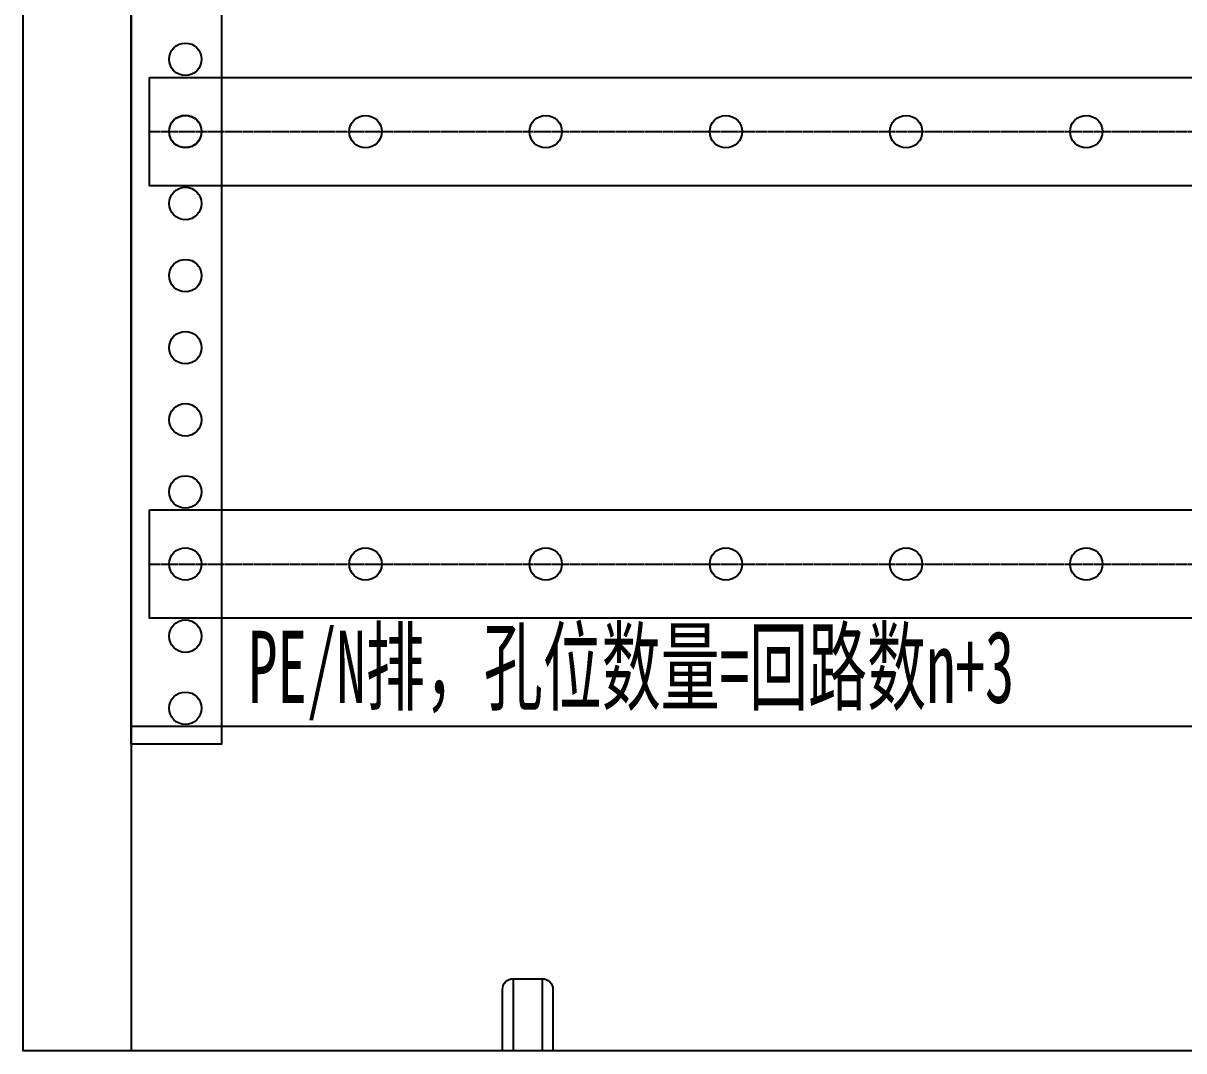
# Model space of a CAD drawing. Extents: x 1445440 to 1446040, y 398297 to 400297.
# Drawn here: x 1445439.6 to 1445761.6, y 398296.6 to 398581.6 of the extents above; entities that cross this region are included whole.
import ezdxf
from ezdxf.enums import TextEntityAlignment as Align

# ---------------------------------------------------------------- set-up
doc = ezdxf.new("R2010")
doc.units = 0
doc.header["$MEASUREMENT"] = 0
doc.linetypes.add('LYJS-XX', pattern=[0.35, 0.25, -0.1])
doc.layers.add('LY-JS-BJ', color=7, linetype='Continuous')
doc.layers.add('布置图', color=20, linetype='Continuous')
doc.styles.add('宋体', font='', dxfattribs={"width": 0.8, "height": 3.5})
doc.styles.get('宋体').set_extended_font_data('SimSun')

# ---------------------------------------------------------------- blocks, each defined once
blk = doc.blocks.new('*U24')
at = {"layer": 'LY-JS-BJ', "color": 0}
blk.add_circle((0, 0), 4.5, dxfattribs=at)
blk = doc.blocks.new('*U25')
at = {"layer": 'LY-JS-BJ', "color": 0, "linetype": 'ByBlock', "lineweight": -2, "transparency": 16777216}
for p in [(0, 0), (50, 0), (100, 0), (150, 0), (200, 0)]:
    blk.add_blockref('*U24', p, dxfattribs=at)
blk = doc.blocks.new('A$C7A207737')
at = {"layer": 'LY-JS-BJ', "color": 4, "linetype": 'LYJS-XX'}
for p, q in [((-10, 119.93), (520, 119.93)), ((-10, 0), (520, 0))]:
    blk.add_line(p, q, dxfattribs=at)
at = {"layer": 'LY-JS-BJ', "color": 0}
for points in [[(-10, 134.93), (520, 134.93), (520, 104.93), (-10, 104.93)], [(-10, 15), (520, 15), (520, -15), (-10, -15)]]:
    blk.add_lwpolyline(points, close=True, dxfattribs=at)
for centre in [(0, 119.93), (0, 0)]:
    blk.add_circle(centre, 4.5, dxfattribs=at)
for p in [(50, 119.93), (50, 0)]:
    blk.add_blockref('*U25', p, dxfattribs=at)
at = {"layer": 'LY-JS-BJ', "color": 4, "style": '宋体', "width": 0.6}
blk.add_text('PE/N排，孔位数量=回路数n+3', height=20, dxfattribs=at).set_placement((17.41, -28.5), align=Align.MIDDLE_LEFT)
blk = doc.blocks.new('*U27')
at = {"layer": 'LY-JS-BJ', "color": 6}
blk.add_circle((0, 0), 4.5, dxfattribs=at)
blk = doc.blocks.new('*U28')
at = {"layer": 'LY-JS-BJ', "color": 0, "linetype": 'ByBlock', "lineweight": -2, "transparency": 16777216}
for p in [(0, -1600), (0, -1620), (0, -1640), (0, -1660), (0, -1680), (0, -1700), (0, -1720), (0, -1740), (0, -1760), (0, -1780)]:
    blk.add_blockref('*U27', p, dxfattribs=at)
blk = doc.blocks.new('A$C11EF57A1')
at = {"layer": 'LY-JS-BJ', "color": 0, "ltscale": 2}
for p, q in [((-4, 20), (-4, 0)), ((4, 20), (4, 0))]:
    blk.add_line(p, q, dxfattribs=at)
blk.add_lwpolyline([(-4, 20), (4, 20, -0.414214), (7, 17), (7, 0), (-7, 0), (-7, 17, -0.414214)], format="xyb", close=True, dxfattribs=at)

msp = doc.modelspace()

# ---------------------------------------------------------------- linework, layer by layer
at = {"layer": 'LY-JS-BJ', "color": 6, "ltscale": 50}
for points in [[(1445469.57, 400241.63), (1445469.57, 398296.63)], [(1445469.57, 398386.63), (1446009.57, 398386.63)]]:
    msp.add_lwpolyline(points, dxfattribs=at)
at = {"layer": 'LY-JS-BJ', "color": 6, "lineweight": -3}
msp.add_lwpolyline([(1445494.57, 400181.63), (1445494.57, 398381.63), (1445469.57, 398381.63), (1445469.57, 400181.63)], close=True, dxfattribs=at)
at = {"layer": '布置图', "ltscale": 50}
msp.add_lwpolyline([(1445439.57, 400296.63), (1446039.57, 400296.63), (1446039.57, 398296.63), (1445439.57, 398296.63)], close=True, dxfattribs=at)

# ---------------------------------------------------------------- block references
at = {"layer": 'LY-JS-BJ', "color": 6, "lineweight": -3}
for name, p in [('*U28', (1445484.57, 400171.63)), ('A$C7A207737', (1445484.57, 398431.63))]:
    msp.add_blockref(name, p, dxfattribs=at)
at = {"layer": 'LY-JS-BJ', "color": 6, "lineweight": -3, "ltscale": 2}
msp.add_blockref('A$C11EF57A1', (1445579.57, 398296.63), dxfattribs=at)

doc.saveas('drawing.dxf')
